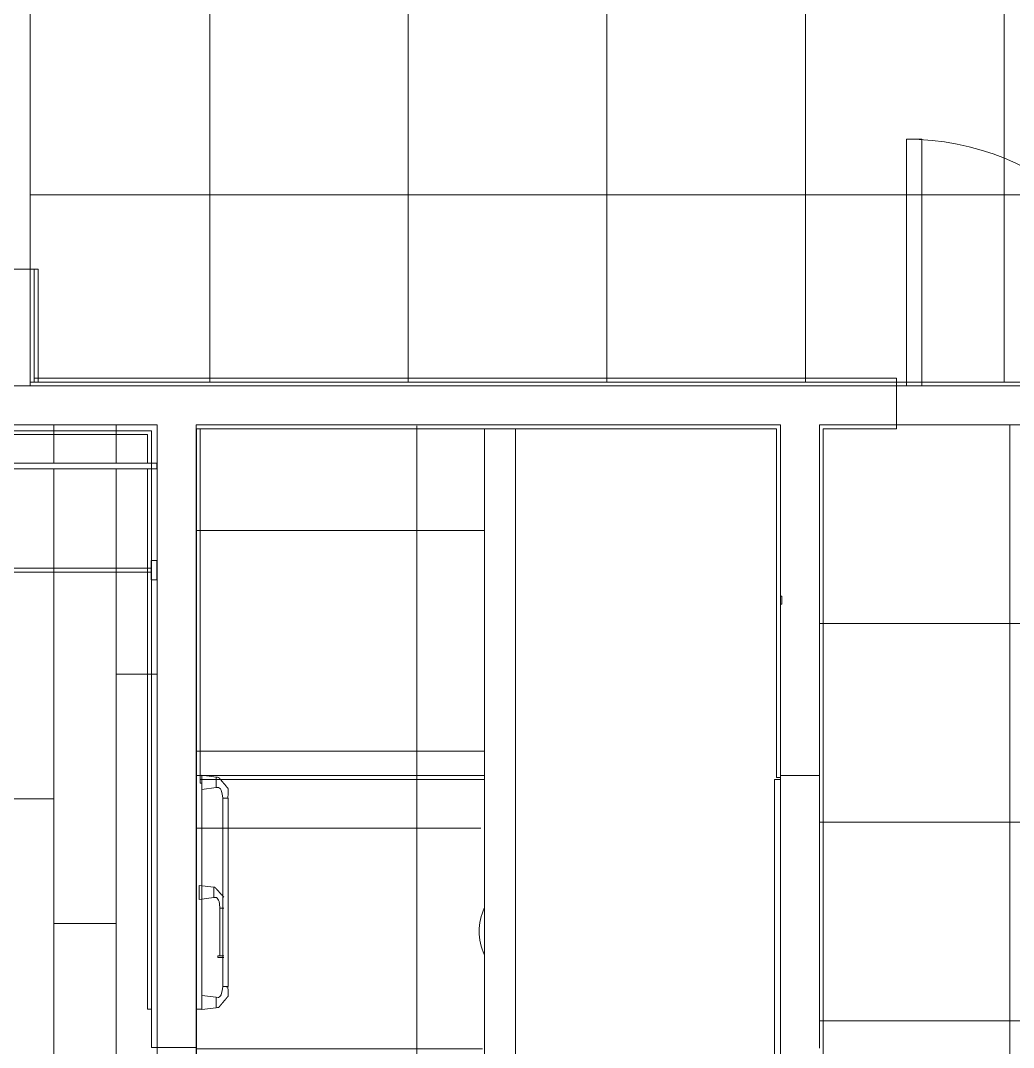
# Model space of a CAD drawing. Header units: metres. Extents: x 3856 to 4207, y -1118 to -691.
# Drawn here: x 3971.807 to 3974.356, y -976.625 to -973.989 of the extents above; entities that cross this region are included whole.
import ezdxf

# ---------------------------------------------------------------- set-up
doc = ezdxf.new("R2010")
doc.units = ezdxf.units.M
for name, color, linetype, lineweight in [('Casework', 7, 'Continuous', 9), ('Ceilings', 7, 'Continuous', 9), ('Common Edges', 7, 'Continuous', 9), ('Doors', 7, 'Continuous', 9), ('Floors', 7, 'Continuous', 9), ('Furniture', 7, 'Continuous', 9), ('Plumbing Fixtures', 7, 'Continuous', 9), ('Surface Pattern', 7, 'Continuous', 9), ('Walls', 7, 'Continuous', 9)]:
    doc.layers.add(name, color=color, linetype=linetype, lineweight=lineweight)
doc.layers.add('ROA-E00-URB-A101-MASTER_PLAN cambio estaciomientos_dwg', color=7, linetype='Continuous', lineweight=9, true_color=0x767676)

# ---------------------------------------------------------------- blocks, each defined once
blk = doc.blocks.new('Puerta metalica en rejilla - 0_70 x2_10 cm-V175-IMPLANTACIÓN - KIT COMERCIAL')
at = {"layer": 'Doors'}
for p, q in [((-0.325, 0.6835), (-0.285, 0.6835)), ((-0.325, 0.05), (-0.325, 0.6835)), ((-0.285, 0.6835), (-0.285, 0.05)), ((0.3, 0.055), (0.295, 0.055)), ((0.3, 0.055), (0.295, 0.055)), ((0.3, 0.055), (0.31, 0.055)), ((0.31, 0.055), (0.3, 0.055)), ((0.315, 0.055), (0.31, 0.055)), ((0.315, 0.055), (0.31, 0.055))]:
    blk.add_line(p, q, dxfattribs=at)
at = {"layer": 'Doors', "flags": 128}
for points in [[(0.1751, 0.0706), (0.2162, 0.0766), (0.25, 0.0794), (0.2764, 0.0789), (0.2957, 0.075), (0.3082, 0.0673), (0.313, 0.055)], [(0.313, 0.055), (0.3082, 0.0673), (0.2957, 0.075), (0.2764, 0.0789), (0.25, 0.0794), (0.2162, 0.0766), (0.1751, 0.0706)], [(0.1751, 0.0706), (0.2162, 0.0766), (0.25, 0.0794), (0.2764, 0.0789), (0.2957, 0.075), (0.3082, 0.0673), (0.313, 0.055)], [(0.313, 0.055), (0.3082, 0.0673), (0.2957, 0.075), (0.2764, 0.0789), (0.25, 0.0794), (0.2162, 0.0766), (0.1751, 0.0706)], [(0.1751, 0.0706), (0.2162, 0.0766), (0.25, 0.0794), (0.2764, 0.0789), (0.2957, 0.075), (0.3082, 0.0673), (0.313, 0.055)], [(0.313, 0.055), (0.3082, 0.0673), (0.2957, 0.075), (0.2764, 0.0789), (0.25, 0.0794), (0.2162, 0.0766), (0.1751, 0.0706)], [(0.1751, 0.0706), (0.1751, 0.0706), (0.1751, 0.0705), (0.1751, 0.0703), (0.1751, 0.0701), (0.1752, 0.0699), (0.1752, 0.0696), (0.1753, 0.0693), (0.1753, 0.0691), (0.1753, 0.0689), (0.1754, 0.0687), (0.1754, 0.0687), (0.1754, 0.0686)], [(0.1754, 0.0686), (0.1754, 0.0687), (0.1754, 0.0687), (0.1753, 0.0689), (0.1753, 0.0691), (0.1753, 0.0693), (0.1752, 0.0696), (0.1752, 0.0699), (0.1751, 0.0701), (0.1751, 0.0703), (0.1751, 0.0705), (0.1751, 0.0706), (0.1751, 0.0706)], [(0.297, 0.055), (0.2977, 0.0586), (0.2916, 0.0645), (0.2754, 0.0699), (0.2501, 0.0727), (0.2167, 0.0723), (0.1754, 0.0686)], [(0.1754, 0.0686), (0.2167, 0.0723), (0.2501, 0.0727), (0.2754, 0.0699), (0.2916, 0.0645), (0.2977, 0.0586), (0.297, 0.055)], [(0.297, 0.055), (0.2973, 0.055), (0.2981, 0.055), (0.2994, 0.055), (0.301, 0.055), (0.303, 0.055), (0.305, 0.055), (0.3071, 0.055), (0.309, 0.055), (0.3107, 0.055), (0.312, 0.055), (0.3128, 0.055), (0.313, 0.055)], [(0.313, 0.055), (0.3128, 0.055), (0.312, 0.055), (0.3107, 0.055), (0.309, 0.055), (0.3071, 0.055), (0.305, 0.055), (0.303, 0.055), (0.301, 0.055), (0.2994, 0.055), (0.2981, 0.055), (0.2973, 0.055), (0.297, 0.055)]]:
    blk.add_lwpolyline(points, dxfattribs=at)
at = {"layer": 'Doors'}
blk.add_arc((-0.325, 0.0085), 0.675, 3.6217, 90, dxfattribs=at)
blk.add_open_spline([(0.297, 0.055), (0.2972, 0.0554), (0.2974, 0.0558), (0.2976, 0.0564), (0.2977, 0.0569), (0.2979, 0.0576), (0.2977, 0.0586), (0.2972, 0.0598), (0.2956, 0.0618), (0.2921, 0.0645), (0.2851, 0.0676), (0.2727, 0.0709), (0.2515, 0.0732), (0.218, 0.0728), (0.1904, 0.0704), (0.1754, 0.0686)], degree=3, knots=[0, 0, 0, 0, 0.041667, 0.0625, 0.083333, 0.125, 0.166667, 0.208333, 0.25, 0.333333, 0.416667, 0.5, 0.666667, 0.833333, 1, 1, 1, 1], dxfattribs=at)
blk.add_open_spline([(0.297, 0.055), (0.2972, 0.0554), (0.2974, 0.0558), (0.2976, 0.0564), (0.2977, 0.0569), (0.2979, 0.0576), (0.2977, 0.0586), (0.2972, 0.0598), (0.2956, 0.0618), (0.2921, 0.0645), (0.2851, 0.0676), (0.2727, 0.0709), (0.2515, 0.0732), (0.218, 0.0728), (0.1904, 0.0704), (0.1754, 0.0686)], degree=3, knots=[0, 0, 0, 0, 0.041667, 0.0625, 0.083333, 0.125, 0.166667, 0.208333, 0.25, 0.333333, 0.416667, 0.5, 0.666667, 0.833333, 1, 1, 1, 1], dxfattribs=at)
blk = doc.blocks.new('Toilet-Pressure_Lite_1_0-Kohler-Highline-3519-TR - SANITARIO ACUACER PLUS REDONDO BLANCO REF_ 320381001 CORONA O SIMILAR-V176-IMPLANTACIÓN - KIT COMERCIAL')
at = {"layer": 'Plumbing Fixtures', "color": 254, "true_color": 0xd4d4d4}
blk.add_arc((0, -0.6428), 0.144, 245.4652, 294.5348, dxfattribs=at)
blk = doc.blocks.new('VESTIER EN L - ARAYA - CL-02 HABITACIÓN PRINCIPAL-V243-IMPLANTACIÓN - KIT COMERCIAL')
at = {"layer": 'Casework'}
for p, q in [((-2.6775, -0.05), (-0.2775, -0.05)), ((-2.6775, -0.065), (-2.6775, -0.05)), ((-0.2775, -0.05), (-0.2775, -0.065)), ((-0.2775, -0.065), (-2.6775, -0.065)), ((-2.6775, -0.065), (-2.6775, -0.65)), ((-2.085, -0.065), (-2.085, -0.65)), ((-2.07, -0.65), (-2.07, -0.065)), ((-1.485, -0.065), (-1.485, -0.65)), ((-1.47, -0.65), (-1.47, -0.065)), ((-0.2925, -0.065), (-0.2775, -0.065)), ((-0.2925, -1.75), (-0.2925, -0.065)), ((-0.2775, -0.065), (-0.2775, -1.75)), ((-1.455, -0.3325), (-1.47, -0.3325)), ((-1.455, -0.3325), (-1.47, -0.3325)), ((-1.455, -0.3825), (-1.455, -0.3325)), ((-1.455, -0.351), (-1.455, -0.3325)), ((-1.455, -0.351), (-1.455, -0.3325)), ((-1.455, -0.351), (-1.455, -0.3325)), ((-0.2925, -0.3525), (-1.455, -0.3525)), ((-1.455, -0.3525), (-1.455, -0.3527)), ((-1.455, -0.3525), (-1.455, -0.3625)), ((-0.2925, -0.3525), (-1.455, -0.3525)), ((-1.455, -0.3525), (-1.455, -0.3527)), ((-1.455, -0.3525), (-1.455, -0.3527)), ((-1.455, -0.3623), (-1.455, -0.3625)), ((-1.455, -0.3623), (-1.455, -0.3625)), ((-1.455, -0.3623), (-1.455, -0.3625)), ((-1.455, -0.3625), (-0.2925, -0.3625)), ((-1.455, -0.3625), (-0.2925, -0.3625)), ((-1.455, -0.3825), (-1.455, -0.364)), ((-1.455, -0.3825), (-1.455, -0.364)), ((-1.455, -0.3825), (-1.455, -0.364)), ((-1.47, -0.3825), (-1.455, -0.3825)), ((-1.47, -0.3825), (-1.455, -0.3825)), ((-2.6775, -0.65), (-2.085, -0.65)), ((-2.085, -0.65), (-2.07, -0.65)), ((-2.07, -0.65), (-1.485, -0.65)), ((-1.485, -0.65), (-1.47, -0.65)), ((-0.6275, -0.635), (-0.6275, -0.65)), ((-0.2925, -0.635), (-0.6275, -0.635)), ((-0.6275, -0.65), (-0.2925, -0.65)), ((-0.5775, -0.65), (-0.5775, -0.665)), ((-0.5775, -0.65), (-0.5775, -0.665)), ((-0.5275, -0.665), (-0.5275, -0.65)), ((-0.5275, -0.665), (-0.5275, -0.65)), ((-0.5775, -0.665), (-0.5275, -0.665)), ((-0.5775, -0.665), (-0.559, -0.665)), ((-0.5775, -0.665), (-0.559, -0.665)), ((-0.5775, -0.665), (-0.559, -0.665)), ((-0.5575, -0.665), (-0.5575, -1.735)), ((-0.5568, -0.665), (-0.5575, -0.665)), ((-0.5475, -0.665), (-0.5575, -0.665)), ((-0.5575, -0.665), (-0.5575, -1.735)), ((-0.5568, -0.665), (-0.5575, -0.665)), ((-0.5568, -0.665), (-0.5575, -0.665)), ((-0.5475, -0.665), (-0.5482, -0.665)), ((-0.5475, -0.665), (-0.5482, -0.665)), ((-0.5475, -0.665), (-0.5482, -0.665)), ((-0.5475, -1.735), (-0.5475, -0.665)), ((-0.5475, -1.735), (-0.5475, -0.665)), ((-0.546, -0.665), (-0.5275, -0.665)), ((-0.546, -0.665), (-0.5275, -0.665)), ((-0.546, -0.665), (-0.5275, -0.665)), ((-0.5775, -1.735), (-0.5775, -1.75)), ((-0.559, -1.735), (-0.5775, -1.735)), ((-0.5275, -1.735), (-0.5775, -1.735)), ((-0.5775, -1.735), (-0.5775, -1.75)), ((-0.559, -1.735), (-0.5775, -1.735)), ((-0.559, -1.735), (-0.5775, -1.735)), ((-0.5575, -1.735), (-0.5475, -1.735)), ((-0.5575, -1.735), (-0.5568, -1.735)), ((-0.5575, -1.735), (-0.5568, -1.735)), ((-0.5575, -1.735), (-0.5568, -1.735)), ((-0.5482, -1.735), (-0.5475, -1.735)), ((-0.5482, -1.735), (-0.5475, -1.735)), ((-0.5482, -1.735), (-0.5475, -1.735)), ((-0.5275, -1.735), (-0.546, -1.735)), ((-0.5275, -1.735), (-0.546, -1.735)), ((-0.5275, -1.735), (-0.546, -1.735)), ((-0.5275, -1.75), (-0.5275, -1.735)), ((-0.5275, -1.75), (-0.5275, -1.735)), ((-0.5775, -1.75), (-0.5275, -1.75)), ((-0.5775, -1.75), (-0.5275, -1.75)), ((-0.5775, -1.75), (-0.5275, -1.75)), ((-0.5775, -1.75), (-0.5275, -1.75)), ((-0.2775, -1.75), (-0.2925, -1.75))]:
    blk.add_line(p, q, dxfattribs=at)
blk = doc.blocks.new('PM4045551-Ducha-monocontrol-Palma-Pro - Ducha monocontrol Palma Pro-10363258-IMPLANTACIÓN - KIT COMERCIAL')
at = {"layer": 'Plumbing Fixtures', "color": 253, "true_color": 0xaaaaaa}
for p, q in [((0.1147, 0.0086), (0.1147, 0.0055)), ((0.1147, 0.0086), (0.125, 0.0086)), ((0.125, 0.0055), (0.1147, 0.0055)), ((0.125, 0.0086), (0.1353, 0.0086)), ((0.1353, 0.0055), (0.125, 0.0055)), ((0.1353, 0.0055), (0.1353, 0.0086))]:
    blk.add_line(p, q, dxfattribs=at)
at = {"layer": 'Plumbing Fixtures', "color": 253, "true_color": 0xaaaaaa, "flags": 128}
for points in [[(0.1139, 0.0051), (0.1139, 0.0051), (0.1139, 0.0051), (0.1139, 0.0052), (0.114, 0.0052), (0.114, 0.0052), (0.114, 0.0052), (0.1141, 0.0053), (0.1141, 0.0053), (0.1141, 0.0053), (0.1142, 0.0053), (0.1142, 0.0054), (0.1142, 0.0054), (0.1143, 0.0054), (0.1143, 0.0054), (0.1143, 0.0054), (0.1144, 0.0054), (0.1144, 0.0055), (0.1144, 0.0055), (0.1145, 0.0055), (0.1145, 0.0055), (0.1146, 0.0055), (0.1146, 0.0055), (0.1146, 0.0055), (0.1147, 0.0055)], [(0.1147, 0.0055), (0.1147, 0.0055), (0.1148, 0.0055), (0.1148, 0.0055), (0.1149, 0.0055), (0.115, 0.0055), (0.1151, 0.0055), (0.1152, 0.0055), (0.1154, 0.0055), (0.1155, 0.0055), (0.1157, 0.0055), (0.1159, 0.0055), (0.1161, 0.0055), (0.1163, 0.0055), (0.1165, 0.0055), (0.1167, 0.0055), (0.117, 0.0055), (0.1173, 0.0055), (0.1175, 0.0055), (0.1178, 0.0055), (0.1181, 0.0055), (0.1184, 0.0055), (0.1188, 0.0055), (0.1191, 0.0055), (0.1194, 0.0055), (0.1198, 0.0055), (0.1201, 0.0055), (0.1205, 0.0055), (0.1209, 0.0055), (0.1213, 0.0055), (0.1217, 0.0055), (0.122, 0.0055), (0.1224, 0.0055), (0.1228, 0.0055), (0.1232, 0.0055), (0.1237, 0.0055), (0.1241, 0.0055), (0.1245, 0.0055), (0.1249, 0.0055), (0.125, 0.0055)], [(0.125, 0.0055), (0.1246, 0.0055), (0.1242, 0.0055), (0.1238, 0.0055), (0.1234, 0.0055), (0.123, 0.0055), (0.1226, 0.0055), (0.1222, 0.0055), (0.1218, 0.0055), (0.1214, 0.0055), (0.121, 0.0055), (0.1206, 0.0055), (0.1202, 0.0055), (0.1199, 0.0055), (0.1195, 0.0055), (0.1192, 0.0055), (0.1188, 0.0055), (0.1185, 0.0055), (0.1182, 0.0055), (0.1179, 0.0055), (0.1176, 0.0055), (0.1173, 0.0055), (0.1171, 0.0055), (0.1168, 0.0055), (0.1166, 0.0055), (0.1163, 0.0055), (0.1161, 0.0055), (0.1159, 0.0055), (0.1157, 0.0055), (0.1156, 0.0055), (0.1154, 0.0055), (0.1153, 0.0055), (0.1151, 0.0055), (0.115, 0.0055), (0.1149, 0.0055), (0.1148, 0.0055), (0.1148, 0.0055), (0.1147, 0.0055), (0.1147, 0.0055)], [(0.1353, 0.0055), (0.1353, 0.0055), (0.1352, 0.0055), (0.1352, 0.0055), (0.1351, 0.0055), (0.135, 0.0055), (0.1349, 0.0055), (0.1348, 0.0055), (0.1346, 0.0055), (0.1345, 0.0055), (0.1343, 0.0055), (0.1341, 0.0055), (0.1339, 0.0055), (0.1337, 0.0055), (0.1335, 0.0055), (0.1333, 0.0055), (0.133, 0.0055), (0.1327, 0.0055), (0.1325, 0.0055), (0.1322, 0.0055), (0.1319, 0.0055), (0.1316, 0.0055), (0.1312, 0.0055), (0.1309, 0.0055), (0.1306, 0.0055), (0.1302, 0.0055), (0.1299, 0.0055), (0.1295, 0.0055), (0.1291, 0.0055), (0.1287, 0.0055), (0.1283, 0.0055), (0.128, 0.0055), (0.1276, 0.0055), (0.1272, 0.0055), (0.1268, 0.0055), (0.1263, 0.0055), (0.1259, 0.0055), (0.1255, 0.0055), (0.1251, 0.0055), (0.125, 0.0055)], [(0.125, 0.0055), (0.1254, 0.0055), (0.1258, 0.0055), (0.1262, 0.0055), (0.1266, 0.0055), (0.127, 0.0055), (0.1274, 0.0055), (0.1278, 0.0055), (0.1282, 0.0055), (0.1286, 0.0055), (0.129, 0.0055), (0.1294, 0.0055), (0.1298, 0.0055), (0.1301, 0.0055), (0.1305, 0.0055), (0.1308, 0.0055), (0.1312, 0.0055), (0.1315, 0.0055), (0.1318, 0.0055), (0.1321, 0.0055), (0.1324, 0.0055), (0.1327, 0.0055), (0.1329, 0.0055), (0.1332, 0.0055), (0.1334, 0.0055), (0.1337, 0.0055), (0.1339, 0.0055), (0.1341, 0.0055), (0.1343, 0.0055), (0.1344, 0.0055), (0.1346, 0.0055), (0.1347, 0.0055), (0.1349, 0.0055), (0.135, 0.0055), (0.1351, 0.0055), (0.1352, 0.0055), (0.1352, 0.0055), (0.1353, 0.0055), (0.1353, 0.0055)], [(0.1353, 0.0055), (0.1353, 0.0055), (0.1354, 0.0055), (0.1354, 0.0055), (0.1355, 0.0055), (0.1355, 0.0055), (0.1355, 0.0055), (0.1356, 0.0055), (0.1356, 0.0054), (0.1357, 0.0054), (0.1357, 0.0054), (0.1357, 0.0054), (0.1358, 0.0054), (0.1358, 0.0054), (0.1358, 0.0053), (0.1359, 0.0053), (0.1359, 0.0053), (0.1359, 0.0053), (0.136, 0.0053), (0.136, 0.0052), (0.136, 0.0052), (0.136, 0.0052), (0.1361, 0.0051), (0.1361, 0.0051), (0.1361, 0.0051), (0.1361, 0.005)]]:
    blk.add_lwpolyline(points, dxfattribs=at)
blk = doc.blocks.new('KR6215551-Toallero-barra-Koral-mate-black - Mate back-11660680-IMPLANTACIÓN - KIT COMERCIAL')
at = {"layer": 'Furniture'}
for p, q in [((-0.1755, -0.0075), (-0.171, -0.0441)), ((-0.1395, -0.0075), (-0.1755, -0.0075)), ((-0.1395, -0.0075), (-0.1755, -0.0075)), ((-0.144, -0.0441), (-0.1395, -0.0075)), ((0.3895, -0.0075), (0.394, -0.0441)), ((0.4255, -0.0075), (0.3895, -0.0075)), ((0.4255, -0.0075), (0.3895, -0.0075)), ((0.421, -0.0441), (0.4255, -0.0075)), ((-0.171, -0.0441), (-0.144, -0.0441)), ((-0.171, -0.0441), (-0.144, -0.0441)), ((0.394, -0.0441), (0.421, -0.0441)), ((0.394, -0.0441), (0.421, -0.0441)), ((0.3669, -0.0609), (-0.1169, -0.0609)), ((-0.1169, -0.0609), (-0.1169, -0.0628)), ((-0.1169, -0.0609), (-0.1169, -0.0743)), ((-0.1169, -0.0723), (-0.1169, -0.0743)), ((-0.1169, -0.0743), (0.3669, -0.0743)), ((0.3669, -0.0628), (0.3669, -0.0609)), ((0.3669, -0.0743), (0.3669, -0.0609)), ((0.3669, -0.0743), (0.3669, -0.0723))]:
    blk.add_line(p, q, dxfattribs=at)
at = {"layer": 'Furniture', "flags": 128}
for points in [[(-0.171, -0.0441), (-0.1708, -0.0474), (-0.1703, -0.0504)], [(-0.1703, -0.0504), (-0.1708, -0.0474), (-0.171, -0.0441)], [(-0.171, -0.0441), (-0.1706, -0.0441), (-0.1692, -0.0441), (-0.1671, -0.0441), (-0.1643, -0.0441), (-0.161, -0.0441), (-0.1575, -0.0441), (-0.154, -0.0441), (-0.1508, -0.0441), (-0.148, -0.0441), (-0.1458, -0.0441), (-0.1445, -0.0441), (-0.144, -0.0441)], [(-0.144, -0.0441), (-0.1445, -0.0441), (-0.1458, -0.0441), (-0.148, -0.0441), (-0.1508, -0.0441), (-0.154, -0.0441), (-0.1575, -0.0441), (-0.161, -0.0441), (-0.1643, -0.0441), (-0.1671, -0.0441), (-0.1692, -0.0441), (-0.1706, -0.0441), (-0.171, -0.0441)], [(-0.1167, -0.0609), (-0.1276, -0.0595), (-0.1337, -0.0579), (-0.1378, -0.0564), (-0.1405, -0.0547), (-0.1429, -0.0526), (-0.1446, -0.0503), (-0.1444, -0.0491), (-0.144, -0.0441)], [(-0.144, -0.0441), (-0.1444, -0.0491), (-0.1446, -0.0503), (-0.1429, -0.0526), (-0.1405, -0.0547), (-0.1378, -0.0564), (-0.1337, -0.0579), (-0.1276, -0.0595), (-0.1167, -0.0609)], [(0.3667, -0.0609), (0.3776, -0.0595), (0.3837, -0.0579), (0.3878, -0.0564), (0.3905, -0.0547), (0.3929, -0.0526), (0.3946, -0.0503), (0.3944, -0.0491), (0.394, -0.0441)], [(0.394, -0.0441), (0.3944, -0.0491), (0.3946, -0.0503), (0.3929, -0.0526), (0.3905, -0.0547), (0.3878, -0.0564), (0.3837, -0.0579), (0.3776, -0.0595), (0.3667, -0.0609)], [(0.421, -0.0441), (0.4206, -0.0441), (0.4192, -0.0441), (0.4171, -0.0441), (0.4143, -0.0441), (0.411, -0.0441), (0.4075, -0.0441), (0.404, -0.0441), (0.4008, -0.0441), (0.398, -0.0441), (0.3958, -0.0441), (0.3945, -0.0441), (0.394, -0.0441)], [(0.394, -0.0441), (0.3945, -0.0441), (0.3958, -0.0441), (0.398, -0.0441), (0.4008, -0.0441), (0.404, -0.0441), (0.4075, -0.0441), (0.411, -0.0441), (0.4143, -0.0441), (0.4171, -0.0441), (0.4192, -0.0441), (0.4206, -0.0441), (0.421, -0.0441)], [(0.421, -0.0441), (0.4208, -0.0474), (0.4203, -0.0504)], [(0.4203, -0.0504), (0.4208, -0.0474), (0.421, -0.0441)], [(-0.1417, -0.0745), (-0.1362, -0.0746), (-0.1289, -0.0745), (-0.1171, -0.0742)], [(-0.1171, -0.0742), (-0.1289, -0.0745), (-0.1362, -0.0746), (-0.1417, -0.0745)], [(-0.1167, -0.0609), (-0.1168, -0.0611), (-0.1168, -0.0617), (-0.1168, -0.0628), (-0.1168, -0.0642), (-0.1169, -0.0658), (-0.1169, -0.0676), (-0.117, -0.0693), (-0.117, -0.0709), (-0.117, -0.0723), (-0.117, -0.0734), (-0.1171, -0.074), (-0.1171, -0.0742)], [(-0.1171, -0.0742), (-0.1171, -0.074), (-0.117, -0.0734), (-0.117, -0.0723), (-0.117, -0.0709), (-0.117, -0.0693)], [(-0.1168, -0.0628), (-0.1168, -0.0617), (-0.1168, -0.0611), (-0.1167, -0.0609)], [(0.3667, -0.0609), (0.3668, -0.0611), (0.3668, -0.0617), (0.3668, -0.0628)], [(0.3671, -0.0742), (0.3671, -0.074), (0.367, -0.0734), (0.367, -0.0723), (0.367, -0.0709), (0.367, -0.0693), (0.3669, -0.0676), (0.3669, -0.0658), (0.3668, -0.0642), (0.3668, -0.0628), (0.3668, -0.0617), (0.3668, -0.0611), (0.3667, -0.0609)], [(0.367, -0.0693), (0.367, -0.0709), (0.367, -0.0723), (0.367, -0.0734), (0.3671, -0.074), (0.3671, -0.0742)], [(0.3917, -0.0745), (0.3862, -0.0746), (0.3789, -0.0745), (0.3671, -0.0742)], [(0.3671, -0.0742), (0.3789, -0.0745), (0.3862, -0.0746), (0.3917, -0.0745)]]:
    blk.add_lwpolyline(points, dxfattribs=at)
at = {"layer": 'Furniture'}
for points, knots in [([(-0.1703, -0.0504), (-0.1703, -0.0505), (-0.1701, -0.0506), (-0.1698, -0.0509), (-0.1696, -0.0511), (-0.1693, -0.0513), (-0.1689, -0.0516), (-0.1683, -0.0522), (-0.1676, -0.0527), (-0.167, -0.0532), (-0.1665, -0.0537), (-0.166, -0.0541), (-0.1653, -0.0547), (-0.1645, -0.0553), (-0.164, -0.0558), (-0.1634, -0.0562), (-0.1627, -0.0569), (-0.1618, -0.0576), (-0.161, -0.0583), (-0.1604, -0.0588), (-0.1599, -0.0592), (-0.1595, -0.0595), (-0.1588, -0.0601), (-0.158, -0.0608), (-0.157, -0.0616), (-0.1561, -0.0623), (-0.1552, -0.0631), (-0.1541, -0.064), (-0.1527, -0.0652), (-0.1512, -0.0665), (-0.1502, -0.0673), (-0.1496, -0.0678), (-0.1492, -0.0681), (-0.1488, -0.0685), (-0.1482, -0.069), (-0.1475, -0.0696), (-0.1468, -0.0702), (-0.1463, -0.0706), (-0.146, -0.0708), (-0.1459, -0.071), (-0.1457, -0.0711), (-0.1454, -0.0713), (-0.1449, -0.0717), (-0.1443, -0.0723), (-0.1437, -0.0728), (-0.1433, -0.0731), (-0.143, -0.0734), (-0.1427, -0.0736), (-0.1424, -0.0738), (-0.1421, -0.0741), (-0.1418, -0.0743), (-0.1417, -0.0744), (-0.1417, -0.0745)], [-1, -1, -1, -1, -0.95, -0.925, -0.9125, -0.9, -0.875, -0.85, -0.825, -0.8, -0.7875, -0.775, -0.75, -0.725, -0.7125, -0.7, -0.675, -0.65, -0.625, -0.6125, -0.6, -0.5875, -0.575, -0.55, -0.525, -0.5, -0.475, -0.45, -0.4, -0.35, -0.325, -0.3125, -0.3, -0.2875, -0.275, -0.25, -0.225, -0.2125, -0.20625, -0.2, -0.19375, -0.1875, -0.175, -0.15, -0.125, -0.1125, -0.1, -0.0875, -0.075, -0.05, -0.025, 0, 0, 0, 0]), ([(-0.1417, -0.0745), (-0.1417, -0.0744), (-0.1418, -0.0743), (-0.1421, -0.0741), (-0.1424, -0.0738), (-0.1427, -0.0736), (-0.143, -0.0734), (-0.1433, -0.0731), (-0.1437, -0.0728), (-0.1443, -0.0723), (-0.1449, -0.0717), (-0.1454, -0.0713), (-0.1457, -0.0711), (-0.1459, -0.071), (-0.146, -0.0708), (-0.1463, -0.0706), (-0.1468, -0.0702), (-0.1475, -0.0696), (-0.1482, -0.069), (-0.1488, -0.0685), (-0.1492, -0.0681), (-0.1496, -0.0678), (-0.1502, -0.0673), (-0.1512, -0.0665), (-0.1527, -0.0652), (-0.1541, -0.064), (-0.1552, -0.0631), (-0.1561, -0.0623), (-0.157, -0.0616), (-0.158, -0.0608), (-0.1588, -0.0601), (-0.1595, -0.0595), (-0.1601, -0.059), (-0.1608, -0.0584), (-0.1618, -0.0576), (-0.1627, -0.0569), (-0.1634, -0.0562), (-0.164, -0.0558), (-0.1645, -0.0553), (-0.1653, -0.0547), (-0.166, -0.0541), (-0.1665, -0.0537), (-0.1669, -0.0533), (-0.1672, -0.053), (-0.1677, -0.0526), (-0.1683, -0.0522), (-0.1689, -0.0516), (-0.1693, -0.0513), (-0.1696, -0.0511), (-0.1698, -0.0509), (-0.1701, -0.0506), (-0.1703, -0.0505), (-0.1703, -0.0504)], [-1, -1, -1, -1, -0.975, -0.95, -0.925, -0.9125, -0.9, -0.8875, -0.875, -0.85, -0.825, -0.8125, -0.80625, -0.8, -0.79375, -0.7875, -0.775, -0.75, -0.725, -0.7125, -0.7, -0.6875, -0.675, -0.65, -0.6, -0.55, -0.525, -0.5, -0.475, -0.45, -0.425, -0.4125, -0.4, -0.375, -0.35, -0.325, -0.3, -0.2875, -0.275, -0.25, -0.225, -0.2125, -0.2, -0.1875, -0.175, -0.15, -0.125, -0.1, -0.0875, -0.075, -0.05, 0, 0, 0, 0]), ([(0.4203, -0.0504), (0.4203, -0.0505), (0.4201, -0.0506), (0.4198, -0.0509), (0.4196, -0.0511), (0.4193, -0.0513), (0.4189, -0.0516), (0.4183, -0.0522), (0.4176, -0.0527), (0.417, -0.0532), (0.4165, -0.0537), (0.416, -0.0541), (0.4153, -0.0547), (0.4145, -0.0553), (0.414, -0.0558), (0.4134, -0.0562), (0.4127, -0.0569), (0.4118, -0.0576), (0.411, -0.0583), (0.4104, -0.0588), (0.4099, -0.0592), (0.4095, -0.0595), (0.4088, -0.0601), (0.408, -0.0608), (0.407, -0.0616), (0.4061, -0.0623), (0.4052, -0.0631), (0.4041, -0.064), (0.4027, -0.0652), (0.4012, -0.0665), (0.4002, -0.0673), (0.3996, -0.0678), (0.3992, -0.0681), (0.3988, -0.0685), (0.3982, -0.069), (0.3975, -0.0696), (0.3968, -0.0702), (0.3963, -0.0706), (0.396, -0.0708), (0.3959, -0.071), (0.3957, -0.0711), (0.3954, -0.0713), (0.3949, -0.0717), (0.3943, -0.0723), (0.3937, -0.0728), (0.3933, -0.0731), (0.393, -0.0734), (0.3927, -0.0736), (0.3924, -0.0738), (0.3921, -0.0741), (0.3918, -0.0743), (0.3917, -0.0744), (0.3917, -0.0745)], [-1, -1, -1, -1, -0.95, -0.925, -0.9125, -0.9, -0.875, -0.85, -0.825, -0.8, -0.7875, -0.775, -0.75, -0.725, -0.7125, -0.7, -0.675, -0.65, -0.625, -0.6125, -0.6, -0.5875, -0.575, -0.55, -0.525, -0.5, -0.475, -0.45, -0.4, -0.35, -0.325, -0.3125, -0.3, -0.2875, -0.275, -0.25, -0.225, -0.2125, -0.20625, -0.2, -0.19375, -0.1875, -0.175, -0.15, -0.125, -0.1125, -0.1, -0.0875, -0.075, -0.05, -0.025, 0, 0, 0, 0]), ([(0.3917, -0.0745), (0.3917, -0.0744), (0.3918, -0.0743), (0.3921, -0.0741), (0.3924, -0.0738), (0.3927, -0.0736), (0.393, -0.0734), (0.3933, -0.0731), (0.3937, -0.0728), (0.3943, -0.0723), (0.3949, -0.0717), (0.3954, -0.0713), (0.3957, -0.0711), (0.3959, -0.071), (0.396, -0.0708), (0.3963, -0.0706), (0.3968, -0.0702), (0.3975, -0.0696), (0.3982, -0.069), (0.3988, -0.0685), (0.3992, -0.0681), (0.3996, -0.0678), (0.4002, -0.0673), (0.4012, -0.0665), (0.4027, -0.0652), (0.4041, -0.064), (0.4052, -0.0631), (0.4061, -0.0623), (0.407, -0.0616), (0.408, -0.0608), (0.4088, -0.0601), (0.4095, -0.0595), (0.4101, -0.059), (0.4108, -0.0584), (0.4118, -0.0576), (0.4127, -0.0569), (0.4134, -0.0562), (0.414, -0.0558), (0.4145, -0.0553), (0.4153, -0.0547), (0.416, -0.0541), (0.4165, -0.0537), (0.4169, -0.0533), (0.4172, -0.053), (0.4177, -0.0526), (0.4183, -0.0522), (0.4189, -0.0516), (0.4193, -0.0513), (0.4196, -0.0511), (0.4198, -0.0509), (0.4201, -0.0506), (0.4203, -0.0505), (0.4203, -0.0504)], [-1, -1, -1, -1, -0.975, -0.95, -0.925, -0.9125, -0.9, -0.8875, -0.875, -0.85, -0.825, -0.8125, -0.80625, -0.8, -0.79375, -0.7875, -0.775, -0.75, -0.725, -0.7125, -0.7, -0.6875, -0.675, -0.65, -0.6, -0.55, -0.525, -0.5, -0.475, -0.45, -0.425, -0.4125, -0.4, -0.375, -0.35, -0.325, -0.3, -0.2875, -0.275, -0.25, -0.225, -0.2125, -0.2, -0.1875, -0.175, -0.15, -0.125, -0.1, -0.0875, -0.075, -0.05, 0, 0, 0, 0])]:
    blk.add_open_spline(points, degree=3, knots=knots, dxfattribs=at)
blk = doc.blocks.new('KR6155551-Portarollos-Koral-mate-black - Mate black-11660681-IMPLANTACIÓN - KIT COMERCIAL')
at = {"layer": 'Furniture'}
for p, q in [((0.107, -0.0001), (0.1115, -0.0379)), ((0.143, -0.0001), (0.107, -0.0001)), ((0.143, -0.0001), (0.107, -0.0001)), ((0.1385, -0.0379), (0.143, -0.0001)), ((-0.0375, -0.0484), (-0.0421, -0.0484)), ((-0.0421, -0.0484), (-0.0421, -0.0601)), ((-0.0375, -0.0601), (-0.0375, -0.0484)), ((0.1115, -0.0379), (0.1385, -0.0379)), ((0.1115, -0.0379), (0.1385, -0.0379)), ((-0.0421, -0.0601), (-0.0421, -0.0632)), ((-0.0421, -0.0601), (-0.0421, -0.0632)), ((0.0844, -0.0534), (-0.0375, -0.0534)), ((-0.0375, -0.0534), (-0.0375, -0.0635)), ((-0.0375, -0.0534), (-0.0375, -0.0635)), ((-0.0375, -0.0632), (-0.0375, -0.0601)), ((-0.0375, -0.0632), (-0.0375, -0.0601)), ((0.0844, -0.0635), (0.0844, -0.0534)), ((0.0844, -0.0635), (0.0844, -0.0534))]:
    blk.add_line(p, q, dxfattribs=at)
at = {"layer": 'Furniture', "flags": 128}
for points in [[(0.0844, -0.0534), (0.0955, -0.0525), (0.1017, -0.0515), (0.1048, -0.0503), (0.1075, -0.0486), (0.1105, -0.0465), (0.1118, -0.0444), (0.112, -0.0425), (0.1116, -0.0379)], [(0.1116, -0.0379), (0.112, -0.0425), (0.1118, -0.0444), (0.1105, -0.0465), (0.1075, -0.0486), (0.1048, -0.0503), (0.1017, -0.0515), (0.0955, -0.0525), (0.0844, -0.0534)], [(0.1386, -0.0379), (0.1381, -0.0379), (0.1367, -0.0379), (0.1346, -0.0379), (0.1318, -0.0379), (0.1286, -0.0379), (0.1251, -0.0379), (0.1216, -0.0379), (0.1183, -0.0379), (0.1155, -0.0379), (0.1134, -0.0379), (0.112, -0.0379), (0.1116, -0.0379)], [(0.1116, -0.0379), (0.112, -0.0379), (0.1134, -0.0379), (0.1155, -0.0379), (0.1183, -0.0379), (0.1216, -0.0379), (0.1251, -0.0379), (0.1286, -0.0379), (0.1318, -0.0379), (0.1346, -0.0379), (0.1367, -0.0379), (0.1381, -0.0379), (0.1386, -0.0379)], [(0.1386, -0.0379), (0.1385, -0.0392), (0.1384, -0.0405)], [(0.1384, -0.0405), (0.1385, -0.0392), (0.1386, -0.0379)], [(0.0844, -0.0534), (0.0844, -0.0537), (0.0844, -0.0543), (0.0844, -0.0554), (0.0844, -0.0568), (0.0844, -0.0584), (0.0844, -0.0601), (0.0844, -0.0619), (0.0844, -0.0635)], [(0.0844, -0.0635), (0.0844, -0.0619), (0.0844, -0.0601), (0.0844, -0.0584), (0.0844, -0.0568), (0.0844, -0.0554), (0.0844, -0.0543), (0.0844, -0.0537), (0.0844, -0.0534)]]:
    blk.add_lwpolyline(points, dxfattribs=at)
at = {"layer": 'Furniture'}
for points, knots in [([(0.1384, -0.0405), (0.1383, -0.0405), (0.1381, -0.0407), (0.1376, -0.0411), (0.1373, -0.0414), (0.137, -0.0417), (0.1364, -0.0422), (0.1356, -0.0429), (0.1349, -0.0436), (0.1343, -0.0441), (0.1338, -0.0446), (0.1333, -0.045), (0.1326, -0.0456), (0.1317, -0.0464), (0.1308, -0.0473), (0.1301, -0.0479), (0.1295, -0.0484), (0.129, -0.0489), (0.1282, -0.0496), (0.1273, -0.0505), (0.1263, -0.0513), (0.1256, -0.052), (0.1251, -0.0524), (0.1245, -0.0529), (0.1239, -0.0535), (0.1227, -0.0546), (0.1211, -0.056), (0.1193, -0.0577), (0.118, -0.0588), (0.1173, -0.0594), (0.1168, -0.0599), (0.1162, -0.0604), (0.1155, -0.061), (0.1147, -0.0618), (0.1138, -0.0626), (0.1132, -0.0631), (0.1129, -0.0634), (0.1127, -0.0635), (0.1126, -0.0636)], [-1, -1, -1, -1, -0.9444444, -0.9166667, -0.9027778, -0.8888889, -0.8611111, -0.8333333, -0.8055556, -0.7916667, -0.7777778, -0.7638889, -0.75, -0.7222222, -0.6944444, -0.6805556, -0.6666667, -0.6527778, -0.6388889, -0.6111111, -0.5833333, -0.5694444, -0.5555556, -0.5416667, -0.5277778, -0.5, -0.4444444, -0.3888889, -0.3611111, -0.3472222, -0.3333333, -0.3194444, -0.3055556, -0.2777778, -0.25, -0.2361111, -0.2291667, -0.2222222, -0.2222222, -0.2222222, -0.2222222]), ([(0.1126, -0.0636), (0.1127, -0.0635), (0.1129, -0.0634), (0.1132, -0.0631), (0.1138, -0.0626), (0.1147, -0.0618), (0.1155, -0.061), (0.1162, -0.0604), (0.1168, -0.0599), (0.1173, -0.0594), (0.118, -0.0588), (0.1193, -0.0577), (0.1211, -0.056), (0.1227, -0.0546), (0.1239, -0.0535), (0.1245, -0.0529), (0.1252, -0.0523), (0.1261, -0.0515), (0.1273, -0.0505), (0.1282, -0.0496), (0.129, -0.0489), (0.1295, -0.0484), (0.1301, -0.0479), (0.1308, -0.0473), (0.1317, -0.0464), (0.1326, -0.0456), (0.1333, -0.045), (0.1338, -0.0446), (0.1343, -0.0441), (0.1349, -0.0436), (0.1356, -0.0429), (0.1364, -0.0422), (0.137, -0.0417), (0.1373, -0.0414), (0.1376, -0.0411), (0.1381, -0.0407), (0.1383, -0.0405), (0.1384, -0.0405)], [-0.7777778, -0.7777778, -0.7777778, -0.7777778, -0.7708333, -0.7638889, -0.75, -0.7222222, -0.6944444, -0.6805556, -0.6666667, -0.6527778, -0.6388889, -0.6111111, -0.5555556, -0.5, -0.4722222, -0.4583333, -0.4444444, -0.4166667, -0.3888889, -0.3611111, -0.3472222, -0.3333333, -0.3194444, -0.3055556, -0.2777778, -0.25, -0.2361111, -0.2222222, -0.2083333, -0.1944444, -0.1666667, -0.1388889, -0.1111111, -0.0972222, -0.0833333, -0.0555556, 0, 0, 0, 0])]:
    blk.add_open_spline(points, degree=3, knots=knots, dxfattribs=at)
blk = doc.blocks.new('EDIFICIO TIPO A_rvt-5-IMPLANTACIÓN - KIT COMERCIAL')
at = {"layer": 'Surface Pattern', "true_color": 0x808080}
h = blk.add_hatch(dxfattribs=at)
h.set_pattern_fill('FP_102', color=8, style=0, pattern_type=2)
h.set_pattern_definition([(90, (3976.882, -1039.717), (-0.51, 3e-17), []), (180, (3976.882, -1039.717), (-6e-17, -0.51), [])])
h.paths.add_polyline_path([(3975.949, -974.9173), (3976.8818, -974.9173), (3976.8818, -970.7173), (3976.8218, -970.7173), (3976.8218, -969.0673), (3976.8818, -969.0673), (3976.8818, -968.8273), (3975.6814, -968.8273), (3975.6718, -973.5773), (3975.5918, -973.5773), (3975.5918, -973.5273), (3974.4818, -973.5273), (3974.4818, -971.6023), (3974.2318, -971.6023), (3974.2215, -972.7023), (3974.1893, -972.7173), (3974.2318, -972.7173), (3974.2215, -972.7423), (3974.1118, -972.7535), (3974.0574, -972.9923), (3974.2318, -972.9923), (3974.2318, -973.0173), (3974.0476, -973.0173), (3973.9237, -973.5273), (3973.8882, -973.5273), (3973.6504, -973.0173), (3973.6458, -973.0073), (3973.6318, -973.0023), (3973.6388, -972.9923), (3973.5222, -972.7423), (3973.5175, -972.7323), (3973.5035, -972.7273), (3973.5105, -972.7173), (3973.352, -972.3773), (3973.3398, -972.4423), (3973.372, -972.4423), (3973.372, -972.4673), (3973.3301, -972.4673), (3973.273, -972.7173), (3973.372, -972.7173), (3973.372, -972.7423), (3973.2633, -972.7423), (3973.2062, -972.9923), (3973.372, -972.9923), (3973.372, -973.0173), (3973.1964, -973.0173), (3973.1518, -973.2012), (3973.0318, -973.2523), (3973.0322, -968.8273), (3971.8318, -968.8273), (3971.8318, -969.0673), (3971.8918, -969.0673), (3971.8901, -970.7173), (3971.8318, -970.7173), (3971.8318, -974.9173), (3974.6156, -974.9173)])
h = blk.add_hatch(dxfattribs=at)
h.set_pattern_fill('FP_103', color=8, style=0, pattern_type=2)
h.set_pattern_definition([(90, (1929.012, -2999.667), (-0.16, 1e-17), []), (180, (1929.012, -2999.667), (-0.32, -0.32), [0.16, -1.12]), (180, (1928.852, -2999.027), (-0.32, -0.32), [0.16, -1.12])])
h.paths.add_polyline_path([(3968.6568, -980.7273), (3968.6568, -978.5398), (3968.6318, -978.5398), (3968.6318, -978.5248), (3968.6568, -978.5248), (3968.6568, -978.4273), (3969.2568, -978.4273), (3969.2568, -977.6373), (3968.5068, -977.6373), (3968.5068, -977.5973), (3969.2568, -977.5973), (3969.2568, -977.5273), (3965.7568, -977.5273), (3965.7568, -980.7273), (3967.9483, -980.7273)])
h.paths.add_polyline_path([(3970.9568, -980.7273), (3974.3068, -980.7273), (3974.3068, -977.5273), (3970.4568, -977.5273), (3970.4568, -977.5473), (3971.3068, -977.5473), (3971.3068, -977.5873), (3970.4568, -977.5873), (3970.4568, -978.4273), (3970.9568, -978.4273), (3970.9568, -980.1304)])
h.paths.add_polyline_path([(3974.0626, -980.5597), (3973.7862, -980.5597), (3973.7862, -980.1597), (3974.1862, -980.1597), (3974.1862, -980.5597)])
h.paths.add_polyline_path([(3974.1862, -980.0597), (3972.2862, -980.0597), (3972.2862, -978.4597), (3974.1862, -978.4597)])
h.paths.add_polyline_path([(3969.3668, -978.4273), (3970.3568, -978.4273), (3970.3568, -974.6273), (3970.4568, -974.6273), (3970.4568, -974.9273), (3971.7318, -974.9273), (3971.7318, -973.6873), (3970.7818, -973.6873), (3970.7818, -973.6473), (3971.7318, -973.6423), (3971.7318, -973.6273), (3969.2568, -973.6273), (3969.2568, -973.5123), (3969.1218, -973.5123), (3969.1218, -971.7123), (3969.2568, -971.7123), (3969.2484, -969.2273), (3965.7568, -969.2273), (3965.7568, -977.4273), (3969.2568, -977.4273), (3969.2568, -976.2273), (3969.3568, -976.2273), (3969.3568, -978.4273)])
h.paths.add_polyline_path([(3973.7862, -978.3597), (3973.7862, -977.9597), (3974.1862, -977.9597), (3974.1862, -978.3597)])
h.paths.add_polyline_path([(3972.1576, -977.4273), (3972.1576, -975.0273), (3971.0568, -975.0273), (3971.0568, -975.1253), (3972.1568, -975.1253), (3972.1568, -975.1403), (3971.0568, -975.1403), (3971.0568, -977.4273), (3971.9487, -977.4273)])
h.paths.add_polyline_path([(3966.4068, -973.9273), (3966.4068, -973.2273), (3968.0068, -973.2273), (3968.0068, -973.9273), (3967.9483, -973.9273)])
h.paths.add_polyline_path([(3966.6434, -971.6181), (3965.8434, -971.6181), (3965.8434, -969.3034), (3967.3434, -969.3034), (3967.3434, -970.1034), (3966.6434, -970.1034), (3966.6434, -970.3419)])
h.paths.add_polyline_path([(3967.3434, -971.1273), (3967.2881, -971.1273), (3967.2881, -970.6273), (3967.8881, -970.6273), (3967.8881, -971.1273)])
h = blk.add_hatch(dxfattribs=at)
h.set_pattern_fill('FP_117', color=8, style=0, pattern_type=2)
h.set_pattern_definition([(0, (3972.824, -3011.767), (0, 0.566), []), (90, (3972.824, -3011.767), (-0.566, 3e-17), [])])
h.paths.add_polyline_path([(3972.2576, -975.9273), (3972.9976, -975.9273), (3972.9976, -975.0273), (3972.2576, -975.0373), (3972.2576, -975.0869)])
h = blk.add_hatch(dxfattribs=at)
h.set_pattern_fill('FP_118', color=8, style=0, pattern_type=2)
h.set_pattern_definition([(90, (3974.856, -976.047), (-0.51, 3e-17), []), (180, (3974.856, -976.047), (-6e-17, -0.51), [])])
h.paths.add_polyline_path([(3974.6156, -977.4273), (3974.8559, -977.4273), (3974.8559, -975.0273), (3973.8576, -975.0273), (3973.8576, -977.4273)])
h = blk.add_hatch(dxfattribs=at)
h.set_pattern_fill('FP_106', color=8, style=0, pattern_type=2)
h.set_pattern_definition([(90, (3972.258, -3010.267), (-0.566, 3e-17), []), (180, (3972.258, -3010.267), (-7e-17, -0.566), [])])
h.paths.add_polyline_path([(3972.9976, -977.4273), (3972.9976, -977.4053), (3972.2576, -977.4123), (3972.2576, -977.4273)])
h.paths.add_polyline_path([(3972.2576, -977.3653), (3972.9976, -977.3653), (3972.9879, -975.9273), (3972.2576, -975.9273), (3972.2576, -976.7681)])
at = {"layer": 'Ceilings'}
for p, q in [((3973.7576, -975.0273), (3972.9976, -975.0273)), ((3973.7576, -975.9273), (3973.7576, -975.0273))]:
    blk.add_line(p, q, dxfattribs=at)
at = {"layer": 'Floors'}
for p, q in [((3971.8318, -974.6273), (3971.8318, -974.9173)), ((3971.8318, -974.9173), (3976.8818, -974.9173)), ((3972.1576, -975.0273), (3971.0568, -975.0273)), ((3972.1576, -976.6253), (3972.1576, -975.0273)), ((3972.2576, -975.0273), (3972.2576, -975.9273)), ((3972.9976, -975.0273), (3972.2576, -975.0273)), ((3974.0559, -975.0273), (3973.8576, -975.0273)), ((3973.8576, -975.0273), (3973.8576, -975.9273)), ((3972.2576, -975.9273), (3972.2576, -976.6253)), ((3972.9976, -975.9273), (3972.2576, -975.9273))]:
    blk.add_line(p, q, dxfattribs=at)
at = {"layer": 'Walls'}
for p, q in [((3971.8318, -973.6273), (3971.8318, -974.6273)), ((3971.8318, -974.6273), (3971.7318, -974.6273)), ((3971.8318, -974.6273), (3971.8318, -974.9173)), ((3971.8318, -974.9173), (3971.8318, -974.6273)), ((3971.8318, -974.6273), (3971.8418, -974.6273)), ((3971.8418, -974.6273), (3971.8318, -974.6273)), ((3971.8418, -974.6273), (3971.8418, -974.9173)), ((3971.8418, -974.9073), (3971.8418, -974.6273)), ((3971.8418, -974.9173), (3971.8418, -974.6273)), ((3971.8418, -974.6273), (3971.8418, -974.9173)), ((3971.8418, -974.6273), (3971.8518, -974.6273)), ((3971.8418, -974.6273), (3971.8518, -974.6273)), ((3971.8518, -974.9173), (3971.8518, -974.6273)), ((3971.8518, -974.6273), (3971.8518, -974.9173)), ((3971.8318, -974.9173), (3974.0559, -974.9173)), ((3971.8318, -974.9273), (3971.8318, -974.9173)), ((3971.8318, -974.9173), (3971.8318, -974.9273)), ((3971.8418, -974.9173), (3971.8318, -974.9173)), ((3971.8418, -974.9173), (3971.8318, -974.9173)), ((3974.0559, -974.9073), (3971.8418, -974.9073)), ((3971.8418, -974.9073), (3974.0559, -974.9073)), ((3971.8418, -974.9073), (3971.8418, -974.9173)), ((3974.0559, -974.9173), (3971.8418, -974.9173)), ((3971.8418, -974.9173), (3974.0559, -974.9173)), ((3971.8518, -974.9173), (3971.8418, -974.9173)), ((3971.8418, -974.9173), (3971.8518, -974.9173)), ((3974.0559, -974.9073), (3974.0559, -974.9173)), ((3974.0559, -974.9173), (3974.0559, -974.9073)), ((3974.0559, -974.9173), (3974.0559, -974.9273)), ((3974.0559, -974.9173), (3974.0559, -974.9273)), ((3971.8318, -974.9273), (3974.0559, -974.9273)), ((3974.0559, -974.9273), (3971.8318, -974.9273)), ((3974.0559, -974.9273), (3974.7559, -974.9273)), ((3974.0559, -975.0273), (3974.0559, -974.9273)), ((3970.4568, -975.0273), (3972.1426, -975.0273)), ((3972.1426, -975.0273), (3971.0568, -975.0273)), ((3972.1426, -975.0273), (3972.1576, -975.0273)), ((3972.1576, -975.0273), (3972.1426, -975.0273)), ((3972.1576, -975.0273), (3972.1576, -976.6253)), ((3972.1576, -976.6253), (3972.1576, -975.0273)), ((3973.8576, -975.0273), (3974.0559, -975.0273)), ((3973.8576, -975.0273), (3973.8576, -975.0373)), ((3974.7559, -975.0273), (3974.0559, -975.0273)), ((3974.0559, -975.0273), (3974.0559, -975.0373)), ((3970.4718, -975.0423), (3972.1326, -975.0423)), ((3972.1426, -975.0423), (3970.4718, -975.0423)), ((3972.1326, -975.0523), (3970.4818, -975.0523)), ((3972.1326, -975.0423), (3971.0568, -975.0423)), ((3971.0568, -975.0423), (3972.1426, -975.0423)), ((3971.0568, -975.0523), (3972.1326, -975.0523)), ((3972.1326, -975.0423), (3972.1426, -975.0423)), ((3972.1426, -975.0423), (3972.1326, -975.0423)), ((3972.1326, -975.0523), (3972.1326, -975.1253)), ((3972.1326, -975.1253), (3972.1326, -975.0523)), ((3972.1426, -975.0423), (3972.1426, -975.1253)), ((3972.1426, -975.1253), (3972.1426, -975.0423)), ((3972.1426, -975.0423), (3972.1426, -975.1253)), ((3972.1426, -976.6253), (3972.1426, -975.0423)), ((3972.2576, -975.9473), (3972.2576, -975.0373)), ((3972.2676, -975.0373), (3972.2576, -975.0373)), ((3972.2676, -975.0373), (3972.2676, -975.9473)), ((3972.9976, -977.4123), (3972.9976, -975.0373)), ((3973.0776, -975.0373), (3972.9976, -975.0373)), ((3973.0776, -975.0373), (3973.0776, -977.4123)), ((3973.8576, -975.9273), (3973.8576, -975.0373)), ((3974.0559, -975.0373), (3973.8676, -975.0373)), ((3973.8676, -975.0373), (3973.8676, -977.4173)), ((3972.1326, -975.1403), (3972.1326, -976.5273)), ((3972.1326, -976.5273), (3972.1326, -975.1403)), ((3972.1426, -975.1403), (3972.1426, -976.5273)), ((3972.1426, -976.5273), (3972.1426, -975.1403)), ((3972.1426, -975.1403), (3972.1426, -976.6253)), ((3972.2576, -976.5273), (3972.2576, -975.9473)), ((3972.2676, -975.9273), (3972.9976, -975.9273)), ((3972.2676, -975.9273), (3972.2676, -975.9373)), ((3972.9976, -975.9373), (3972.2676, -975.9373)), ((3972.2726, -975.9473), (3972.2676, -975.9473)), ((3972.2726, -975.9473), (3972.2726, -976.5273)), ((3973.7576, -976.6273), (3973.7576, -975.9273)), ((3973.7576, -975.9273), (3973.8576, -975.9273)), ((3973.8576, -975.9273), (3973.8576, -976.6273)), ((3972.1426, -976.5273), (3972.1326, -976.5273)), ((3972.1426, -976.5273), (3972.1326, -976.5273)), ((3972.2726, -976.5273), (3972.2576, -976.5273)), ((3972.1576, -976.6253), (3972.1426, -976.6253)), ((3972.1576, -976.6253), (3972.1426, -976.6253)), ((3972.1576, -977.4253), (3972.1576, -976.6253)), ((3972.2576, -976.6253), (3972.1576, -976.6253)), ((3972.2576, -976.6253), (3972.2576, -977.4123))]:
    blk.add_line(p, q, dxfattribs=at)
at = {"layer": 'Walls', "lineweight": 18}
for p, q in [((3973.7476, -975.0273), (3972.2576, -975.0273)), ((3972.2576, -975.0273), (3972.2576, -975.0373)), ((3973.7576, -975.0273), (3973.7476, -975.0273)), ((3973.7576, -975.9323), (3973.7576, -975.0273)), ((3972.2576, -975.0373), (3973.7476, -975.0373)), ((3973.7476, -975.0373), (3973.7476, -975.9323)), ((3973.7576, -975.9373), (3973.7426, -975.9373)), ((3973.7426, -975.9373), (3973.7426, -977.4273)), ((3973.7476, -975.9323), (3973.7576, -975.9323)), ((3973.7576, -977.4273), (3973.7576, -975.9373))]:
    blk.add_line(p, q, dxfattribs=at)
at = {"layer": 'Casework', "lineweight": 9, "rotation": 89.99999999999902}
blk.add_blockref('VESTIER EN L - ARAYA - CL-02 HABITACIÓN PRINCIPAL-V243-IMPLANTACIÓN - KIT COMERCIAL', (3970.4068, -974.8478), dxfattribs=at)
at = {"layer": 'Doors', "lineweight": 9}
blk.add_blockref('Puerta metalica en rejilla - 0_70 x2_10 cm-V175-IMPLANTACIÓN - KIT COMERCIAL', (3974.4059, -974.9773), dxfattribs=at)
at = {"layer": 'Furniture', "lineweight": 9, "rotation": 89.99999999999902}
for name in ['KR6215551-Toallero-barra-Koral-mate-black - Mate back-11660680-IMPLANTACIÓN - KIT COMERCIAL', 'KR6155551-Portarollos-Koral-mate-black - Mate black-11660681-IMPLANTACIÓN - KIT COMERCIAL']:
    blk.add_blockref(name, (3972.2651, -976.3523), dxfattribs=at)
at = {"layer": 'Plumbing Fixtures', "lineweight": 9}
for name, p, rotation in [('PM4045551-Ducha-monocontrol-Palma-Pro - Ducha monocontrol Palma Pro-10363258-IMPLANTACIÓN - KIT COMERCIAL', (3973.7526, -975.3523), 269.999999999999), ('Toilet-Pressure_Lite_1_0-Kohler-Highline-3519-TR - SANITARIO ACUACER PLUS REDONDO BLANCO REF_ 320381001 CORONA O SIMILAR-V176-IMPLANTACIÓN - KIT COMERCIAL', (3973.771, -976.3273), 270.0000000000789)]:
    blk.add_blockref(name, p, dxfattribs=dict(at, rotation=rotation))
blk = doc.blocks.new('ROA-E00-URB-A101-MASTER_PLAN cambio estaciomientos_dwg_PM4045551-Ducha-monocontrol-Palma-Pro - Ducha monocontrol Palma Pro-V183-Master Plan - Etapa 1-7986568-IMPLANTACIÓN - KIT COMERCIAL')
at = {"layer": 'Plumbing Fixtures', "flags": 128}
for points in [[(0.1139, 0.0051), (0.1139, 0.0051), (0.1139, 0.0051), (0.1139, 0.0052), (0.114, 0.0052), (0.114, 0.0052), (0.114, 0.0052), (0.1141, 0.0053), (0.1141, 0.0053), (0.1141, 0.0053), (0.1142, 0.0053), (0.1142, 0.0054), (0.1142, 0.0054), (0.1143, 0.0054), (0.1143, 0.0054), (0.1143, 0.0054), (0.1144, 0.0054), (0.1144, 0.0055), (0.1144, 0.0055), (0.1145, 0.0055), (0.1145, 0.0055), (0.1146, 0.0055), (0.1146, 0.0055), (0.1146, 0.0055), (0.1147, 0.0055)], [(0.1361, 0.005), (0.1361, 0.0051), (0.1361, 0.0051), (0.1361, 0.0051), (0.136, 0.0052), (0.136, 0.0052), (0.136, 0.0052), (0.136, 0.0053), (0.1359, 0.0053), (0.1359, 0.0053), (0.1359, 0.0053), (0.1358, 0.0053), (0.1358, 0.0054), (0.1358, 0.0054), (0.1357, 0.0054), (0.1357, 0.0054), (0.1357, 0.0054), (0.1356, 0.0054), (0.1356, 0.0055), (0.1355, 0.0055), (0.1355, 0.0055), (0.1355, 0.0055), (0.1354, 0.0055), (0.1354, 0.0055), (0.1353, 0.0055), (0.1353, 0.0055), (0.1353, 0.0086), (0.125, 0.0086), (0.1147, 0.0086), (0.1147, 0.0055)], [(0.1353, 0.0055), (0.1353, 0.0055), (0.1352, 0.0055), (0.1352, 0.0055), (0.1351, 0.0055), (0.135, 0.0055), (0.1349, 0.0055), (0.1348, 0.0055), (0.1346, 0.0055), (0.1345, 0.0055), (0.1343, 0.0055), (0.1341, 0.0055), (0.1339, 0.0055), (0.1337, 0.0055), (0.1335, 0.0055), (0.1333, 0.0055), (0.133, 0.0055), (0.1327, 0.0055), (0.1325, 0.0055), (0.1322, 0.0055), (0.1319, 0.0055), (0.1316, 0.0055), (0.1312, 0.0055), (0.1309, 0.0055), (0.1306, 0.0055), (0.1302, 0.0055), (0.1299, 0.0055), (0.1295, 0.0055), (0.1291, 0.0055), (0.1287, 0.0055), (0.1283, 0.0055), (0.128, 0.0055), (0.1276, 0.0055), (0.1272, 0.0055), (0.1268, 0.0055), (0.1263, 0.0055), (0.1259, 0.0055), (0.1255, 0.0055), (0.1251, 0.0055), (0.125, 0.0055), (0.1246, 0.0055), (0.1242, 0.0055), (0.1238, 0.0055), (0.1234, 0.0055), (0.123, 0.0055), (0.1226, 0.0055), (0.1222, 0.0055), (0.1218, 0.0055), (0.1214, 0.0055), (0.121, 0.0055), (0.1206, 0.0055), (0.1202, 0.0055), (0.1199, 0.0055), (0.1195, 0.0055), (0.1192, 0.0055), (0.1188, 0.0055), (0.1185, 0.0055), (0.1182, 0.0055), (0.1179, 0.0055), (0.1176, 0.0055), (0.1173, 0.0055), (0.1171, 0.0055), (0.1168, 0.0055), (0.1166, 0.0055), (0.1163, 0.0055), (0.1161, 0.0055), (0.1159, 0.0055), (0.1157, 0.0055), (0.1156, 0.0055), (0.1154, 0.0055), (0.1153, 0.0055), (0.1151, 0.0055), (0.115, 0.0055), (0.1149, 0.0055), (0.1148, 0.0055), (0.1148, 0.0055), (0.1147, 0.0055), (0.1147, 0.0055)], [(0.1147, 0.0055), (0.1147, 0.0055), (0.1148, 0.0055), (0.1148, 0.0055), (0.1149, 0.0055), (0.115, 0.0055), (0.1151, 0.0055), (0.1152, 0.0055), (0.1154, 0.0055), (0.1155, 0.0055), (0.1157, 0.0055), (0.1159, 0.0055), (0.1161, 0.0055), (0.1163, 0.0055), (0.1165, 0.0055), (0.1167, 0.0055), (0.117, 0.0055), (0.1173, 0.0055), (0.1175, 0.0055), (0.1178, 0.0055), (0.1181, 0.0055), (0.1184, 0.0055), (0.1188, 0.0055), (0.1191, 0.0055), (0.1194, 0.0055), (0.1198, 0.0055), (0.1201, 0.0055), (0.1205, 0.0055), (0.1209, 0.0055), (0.1213, 0.0055), (0.1217, 0.0055), (0.122, 0.0055), (0.1224, 0.0055), (0.1228, 0.0055), (0.1232, 0.0055), (0.1237, 0.0055), (0.1241, 0.0055), (0.1245, 0.0055), (0.1249, 0.0055), (0.125, 0.0055), (0.1147, 0.0055)], [(0.1353, 0.0055), (0.125, 0.0055), (0.1254, 0.0055), (0.1258, 0.0055), (0.1262, 0.0055), (0.1266, 0.0055), (0.127, 0.0055), (0.1274, 0.0055), (0.1278, 0.0055), (0.1282, 0.0055), (0.1286, 0.0055), (0.129, 0.0055), (0.1294, 0.0055), (0.1298, 0.0055), (0.1301, 0.0055), (0.1305, 0.0055), (0.1308, 0.0055), (0.1312, 0.0055), (0.1315, 0.0055), (0.1318, 0.0055), (0.1321, 0.0055), (0.1324, 0.0055), (0.1327, 0.0055), (0.1329, 0.0055), (0.1332, 0.0055), (0.1334, 0.0055), (0.1337, 0.0055), (0.1339, 0.0055), (0.1341, 0.0055), (0.1343, 0.0055), (0.1344, 0.0055), (0.1346, 0.0055), (0.1347, 0.0055), (0.1349, 0.0055), (0.135, 0.0055), (0.1351, 0.0055), (0.1352, 0.0055), (0.1352, 0.0055), (0.1353, 0.0055), (0.1353, 0.0055)]]:
    blk.add_lwpolyline(points, dxfattribs=at)
blk = doc.blocks.new('ROA-E00-URB-A101-MASTER_PLAN cambio estaciomientos_dwg_ROA-E01-ARQ-R23_rvt-5-Master Plan - Etapa 1-7986595-IMPLANTACIÓN - KIT COMERCIAL')
at = {"layer": 'Walls'}
blk.add_line((974.9173, 3971.8318), (974.9273, 3971.8318), dxfattribs=at)
at = {"layer": 'Walls', "flags": 128}
blk.add_lwpolyline([(974.9273, 3971.8318), (974.9273, 3974.0559), (974.9173, 3974.0559)], dxfattribs=at)
blk.add_blockref('ROA-E00-URB-A101-MASTER_PLAN cambio estaciomientos_dwg_PM4045551-Ducha-monocontrol-Palma-Pro - Ducha monocontrol Palma Pro-V183-Master Plan - Etapa 1-7986568-IMPLANTACIÓN - KIT COMERCIAL', (975.3523, 3973.7526))
blk = doc.blocks.new('ROA-E00-URB-A101-MASTER_PLAN cambio estaciomientos_dwg_ROA-E01-EST-R23_rvt-5-Master Plan - Etapa 1-7986866-IMPLANTACIÓN - KIT COMERCIAL')
at = {"layer": 'Common Edges'}
blk.add_line((974.9273, 3971.7318), (974.9273, 3971.8318), dxfattribs=at)
at = {"layer": 'Walls'}
blk.add_line((974.9273, 3974.0559), (974.9273, 3971.8318), dxfattribs=at)
blk = doc.blocks.new('ROA-E00-URB-A101-MASTER_PLAN cambio estaciomientos_dwg-7942325-IMPLANTACIÓN - KIT COMERCIAL')
for name in ['ROA-E00-URB-A101-MASTER_PLAN cambio estaciomientos_dwg_ROA-E01-EST-R23_rvt-5-Master Plan - Etapa 1-7986866-IMPLANTACIÓN - KIT COMERCIAL', 'ROA-E00-URB-A101-MASTER_PLAN cambio estaciomientos_dwg_ROA-E01-ARQ-R23_rvt-5-Master Plan - Etapa 1-7986595-IMPLANTACIÓN - KIT COMERCIAL']:
    blk.add_blockref(name, (0, 0))

msp = doc.modelspace()

# ---------------------------------------------------------------- block references
at = {"lineweight": 5}
msp.add_blockref('EDIFICIO TIPO A_rvt-5-IMPLANTACIÓN - KIT COMERCIAL', (0, 0), dxfattribs=at)
at = {"layer": 'ROA-E00-URB-A101-MASTER_PLAN cambio estaciomientos_dwg', "color": 7, "rotation": 269.9999999999999}
msp.add_blockref('ROA-E00-URB-A101-MASTER_PLAN cambio estaciomientos_dwg-7942325-IMPLANTACIÓN - KIT COMERCIAL', (0, 0), dxfattribs=at)

doc.saveas('drawing.dxf')
